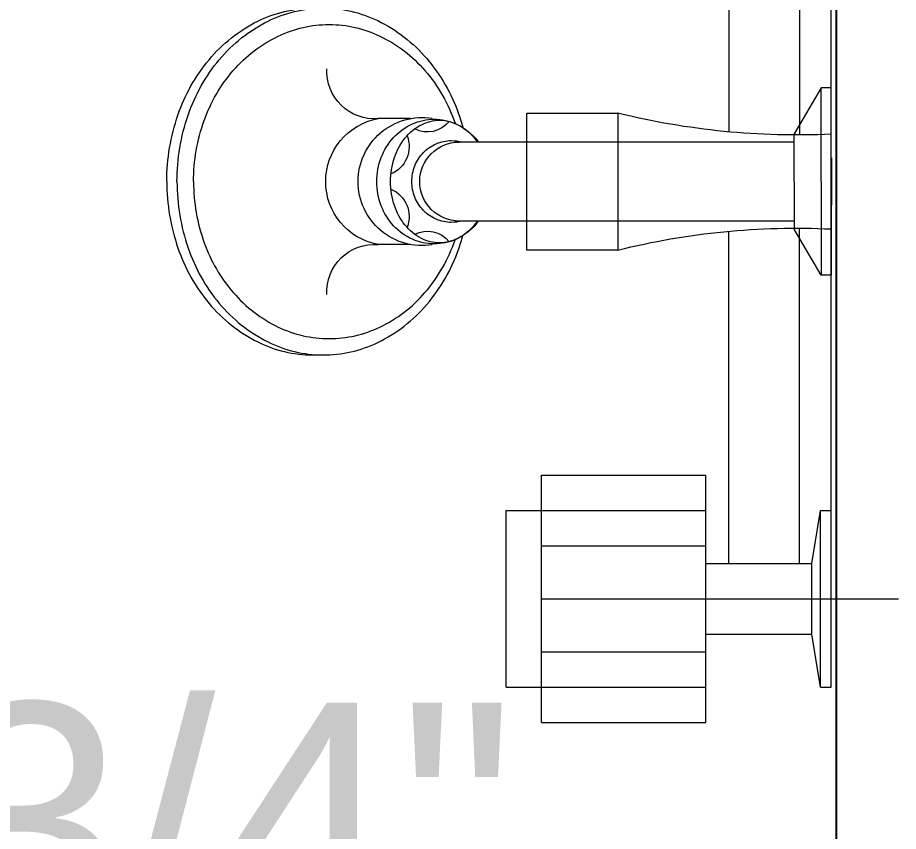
# Model space of a CAD drawing. Header units: millimetres. Extents: x 7371 to 278338, y -43753 to 35464.
# Drawn here: x 20084.5 to 20458, y 29132.9 to 29478 of the extents above; entities that cross this region are included whole.
import ezdxf
from ezdxf import colors
from ezdxf.entities.mleader import LeaderData, LeaderLine
from ezdxf.math import Vec2, Vec3

# ---------------------------------------------------------------- set-up
doc = ezdxf.new("R2010")
doc.units = ezdxf.units.MM
doc.header["$MEASUREMENT"] = 0
doc.layers.add('8', color=8, linetype='Continuous', lineweight=5)
doc.styles.get("Standard").update_dxf_attribs({"font": 'arial.ttf'})

# ---------------------------------------------------------------- blocks, each defined once
blk = doc.blocks.new('_Dot')
at = {"color": 0, "linetype": 'ByBlock', "lineweight": -2}
blk.add_line((-0.5, 0), (-1, 0), dxfattribs=at)
at = {"color": 0, "linetype": 'ByBlock', "const_width": 0.5}
blk.add_lwpolyline([(-0.25, 0, 1), (0.25, 0, 1)], format="xyb", close=True, dxfattribs=at)
blk = doc.blocks.new('Shower - P')
for p, q in [((0, -146.05), (0, 146.05)), ((82, 146.28), (35.46, 146.28)), ((35.46, 146.28), (35.46, 76.28)), ((82, 146.28), (82, 76.28)), ((3, 136.28), (0, 136.28)), ((3, 136.28), (5.51, 121.28)), ((3, 136.28), (3, 86.28)), ((92, 136.28), (92, 86.28)), ((0, 126.28), (0, 96.28)), ((5.51, 121.28), (5.51, 101.28)), ((35.46, 121.28), (5.51, 121.28)), ((5.51, 101.28), (3, 86.28)), ((35.46, 101.28), (5.51, 101.28)), ((9.01, 101.28), (9.01, 10.22)), ((29.01, 101.28), (29.01, 11.1)), ((3, 86.28), (0, 86.28)), ((82, 76.28), (35.46, 76.28)), ((9.01, -111.05), (9.01, -16.15)), ((29.01, -111.05), (29.01, -17.03)), ((82, -86.05), (35.46, -86.05)), ((35.46, -156.05), (35.46, -86.05)), ((82, -156.05), (82, -86.05)), ((3, -96.05), (0, -96.05)), ((3, -146.05), (3, -96.05)), ((5.51, -111.05), (3, -96.05)), ((92, -146.05), (92, -96.05)), ((0, -136.05), (0, -106.05)), ((35.46, -111.05), (5.51, -111.05)), ((5.51, -131.05), (5.51, -111.05)), ((3, -146.05), (5.51, -131.05)), ((35.46, -131.05), (5.51, -131.05)), ((3, -146.05), (0, -146.05)), ((82, -156.05), (35.46, -156.05))]:
    blk.add_line(p, q)
at = {"color": 8}
for p, q in [((92, 136.28), (35.46, 136.28)), ((82, 126.28), (35.46, 126.28)), ((35.46, 111.28), (-19, 111.28)), ((82, 111.28), (35.46, 111.28)), ((82, 96.28), (35.46, 96.28)), ((92, 86.28), (35.46, 86.28)), ((92, -96.05), (35.46, -96.05)), ((82, -106.05), (35.46, -106.05)), ((35.46, -121.05), (-19, -121.05)), ((82, -121.05), (35.46, -121.05)), ((82, -136.05), (35.46, -136.05)), ((92, -146.05), (35.46, -146.05))]:
    blk.add_line(p, q, dxfattribs=at)
blk.add_lwpolyline([(60.37, 16.41), (60.37, -22.33), (86.07, -22.33), (86.07, 16.41)], close=True)
for centre, start, end in [((9.76, 220.26), 267.3376, 283.943), ((9.76, -226.18), 76.057, 92.6624)]:
    blk.add_arc(centre, 210.04, start, end)
blk = doc.blocks.new('TX 4225 - P')
for p, q in [((0, 0), (-26.5, 0)), ((0, 0), (26.5, 0)), ((0, -2.84), (-26.5, -2.84)), ((0, -2.84), (26.5, -2.84)), ((0, -10.5), (-13.5, -10.5)), ((-11.16, -10.5), (-11.16, -105.26)), ((0, -10.5), (13.5, -10.5)), ((11.16, -10.5), (11.16, -105.26))]:
    blk.add_line(p, q)
at = {"linetype": 'Continuous'}
for p, q in [((-26.5, 0), (-26.5, -2.84)), ((26.5, 0), (26.5, -2.84)), ((-26.5, -2.84), (-13.5, -10.5)), ((26.5, -2.84), (13.5, -10.5)), ((-17.82, -119.02), (-17.82, -128.19)), ((17.82, -119.02), (17.82, -128.19))]:
    blk.add_line(p, q, dxfattribs=at)
for points in [[(-11.16, -99.77, 0.024317), (-12.48, -100.86, 0.101351), (-16.33, -106.2, 0.106183), (-17.65, -112.34, 0.106183), (-16.33, -118.48, 0.101351), (-12.48, -123.81, 0.095192), (-6.82, -127.31, 0.091252), (0, -128.57, 0.091252)], [(-11.16, -100.11, 0.019506), (-12.27, -100.93, 0.104907), (-16.09, -105.61, 0.119757), (-17.35, -110.77, 0.119757), (-16.09, -115.93, 0.104907), (-12.27, -120.6, 0.08904), (-6.8, -123.58, 0.080352), (0, -124.68, 0.080352)], [(0, -128.57, 0.091252), (6.82, -127.31, 0.095192), (12.48, -123.81, 0.101351), (16.33, -118.48, 0.106183), (17.65, -112.34, 0.106183), (16.33, -106.2, 0.101351), (12.48, -100.86, 0.024317), (11.16, -99.77, 0.091252)], [(0, -124.68, 0.080352), (6.8, -123.58, 0.08904), (12.27, -120.6, 0.104907), (16.09, -115.93, 0.119757), (17.35, -110.77, 0.119757), (16.09, -105.61, 0.104907), (12.27, -100.93, 0.019506), (11.16, -100.11, 0.080352)], [(0, -185.1, -0.08228), (-18.81, -181.94, -0.091339), (-34.48, -173.12, -0.103805), (-45.38, -159.34, -0.114745), (-49.06, -143.84, -0.114745), (-45.54, -128.31, -0.103805), (-34.78, -114.41, -0.091339), (-19.21, -105.43, -0.017766), (-15.25, -104.19, -0.08413)], [(-11.16, -104.61, 0.067587), (-11.55, -107.48, 0.101747), (-10.68, -111.74, 0.099781), (-8.16, -115.38, 0.097121), (-4.43, -117.79, 0.09532), (0.02, -118.65, 0.09532)], [(0, -185.1, 0.08228), (18.81, -181.94, 0.091339), (34.48, -173.12, 0.103805), (45.38, -159.34, 0.114745), (49.06, -143.84, 0.114745), (45.54, -128.31, 0.103805), (34.78, -114.41, 0.091339), (19.21, -105.43, 0.017766), (15.25, -104.19, 0.08413)], [(0.02, -118.65, 0.09532), (4.47, -117.79, 0.097121), (8.2, -115.38, 0.099781), (10.72, -111.74, 0.101747), (11.59, -107.48, 0.071052), (11.16, -104.47, 0.099781)], [(0, -180.39, -0.086014), (-17.29, -177.39, -0.092418), (-31.42, -169.16, -0.103199), (-41.16, -156.43, -0.112374), (-44.44, -142.05, -0.112374), (-41.16, -127.67, -0.103199), (-31.42, -114.95, -0.097293), (-16.48, -106.43, -0.086014)], [(0, -180.39, 0.086014), (17.29, -177.39, 0.092418), (31.42, -169.16, 0.103199), (41.16, -156.43, 0.112374), (44.44, -142.05, 0.112374), (41.16, -127.67, 0.103199), (31.42, -114.95, 0.097293), (16.48, -106.43, 0.086014)], [(0, -187.99, -0.08228), (-18.81, -184.83, -0.091339), (-34.48, -176.01, -0.103805), (-45.38, -162.23, -0.114745), (-49.06, -146.73, -0.011566), (-49.04, -145.11, -0.103805)], [(0, -187.99, 0.08228), (18.81, -184.83, 0.091339), (34.48, -176.01, 0.103805), (45.38, -162.23, 0.114745), (49.06, -146.73, 0.011566), (49.04, -145.11, 0.103805)]]:
    blk.add_lwpolyline(points, format="xyb", dxfattribs=at)
for centre, radius, start, end in [((0, -105.26), 11.16, 180, 0), ((-21.75, -114.25), 7.72, 332.2967, 52.3912), ((21.75, -114.25), 7.72, 127.6088, 207.7033), ((0, -115.73), 18.12, 170.9615, 270), ((0, -115.73), 18.12, 270, 9.0385), ((-9.93, -127.89), 8.46, 23.0455, 111.141), ((9.93, -127.89), 8.46, 68.859, 156.9545), ((-31.18, -129.28), 13.41, 266.824, 4.6869), ((0, -124.9), 18.12, 190.4463, 270), ((0, -124.9), 18.12, 270, 349.5537), ((31.18, -129.28), 13.41, 175.3131, 273.176)]:
    blk.add_arc(centre, radius, start, end, dxfattribs=at)
blk = doc.blocks.new('SHOWER')
at = {"layer": '8', "color": 8, "ltscale": 0.75, "xscale": -1.5, "yscale": 1.5, "zscale": 1.5}
for name, p, rotation in [('TX 4225 - P', (0, 0), 180), ('Shower - P', (4.44, 0), 270)]:
    blk.add_blockref(name, p, dxfattribs=dict(at, rotation=rotation))

msp = doc.modelspace()

# ---------------------------------------------------------------- linework, layer by layer
msp.add_line((20431.64, 29877.92), (20431.64, 28978.55))
msp.add_lwpolyline([(20429.51, 29418.46), (20429.51, 29398.46)])

# ---------------------------------------------------------------- block references
at = {"layer": '8', "transparency": 33554687, "xscale": 0.9992999589644509, "yscale": 0.9992999589644509, "zscale": 0.9992999589644509, "rotation": 90}
msp.add_blockref('SHOWER', (20429.51, 29408.46), dxfattribs=at)

# ---------------------------------------------------------------- leaders
ml = msp.add_multileader_mtext('Standard')
ml.set_content('\\A1;3/4"', color=256)
ml.set_leader_properties()
ml.set_arrow_properties(name='DOT')
ml.build(insert=Vec2(0, 0))
ml.multileader.update_dxf_attribs({"dogleg_length": 0.36, "arrow_head_size": 10})
ctx = ml.context
ctx.base_point, ctx.char_height, ctx.arrow_head_size, ctx.landing_gap_size, ctx.plane_origin = Vec3(20051.78, 29136.52), 100, 10, 0.09, Vec3(19711.62, 28859.71)
notes = []
notes.append((ctx, [(0, (1, 1, 0), (19836.25, 29136.52), (1, 0), 215.53, [(0, [(19711.62, 28859.71)], 0, [])])]))
ctx.mtext.insert, ctx.mtext.width, ctx.mtext.flow_direction = Vec3(20051.87, 29187.41), 39.5983, 5
for ctx, leaders in notes:
    for number, flags, end, landing, length, lines in leaders:
        leader = LeaderData()
        leader.index, (leader.has_last_leader_line, leader.has_dogleg_vector, leader.attachment_direction) = number, flags
        leader.last_leader_point, leader.dogleg_vector, leader.dogleg_length = Vec3(end), Vec3(landing), length
        for number, points, colour, breaks in lines:
            line = LeaderLine()
            line.index, line.vertices, line.color, line.breaks = number, Vec3.list(points), colors.encode_raw_color(colour), breaks
            leader.lines.append(line)
        ctx.leaders.append(leader)

doc.saveas('drawing.dxf')
